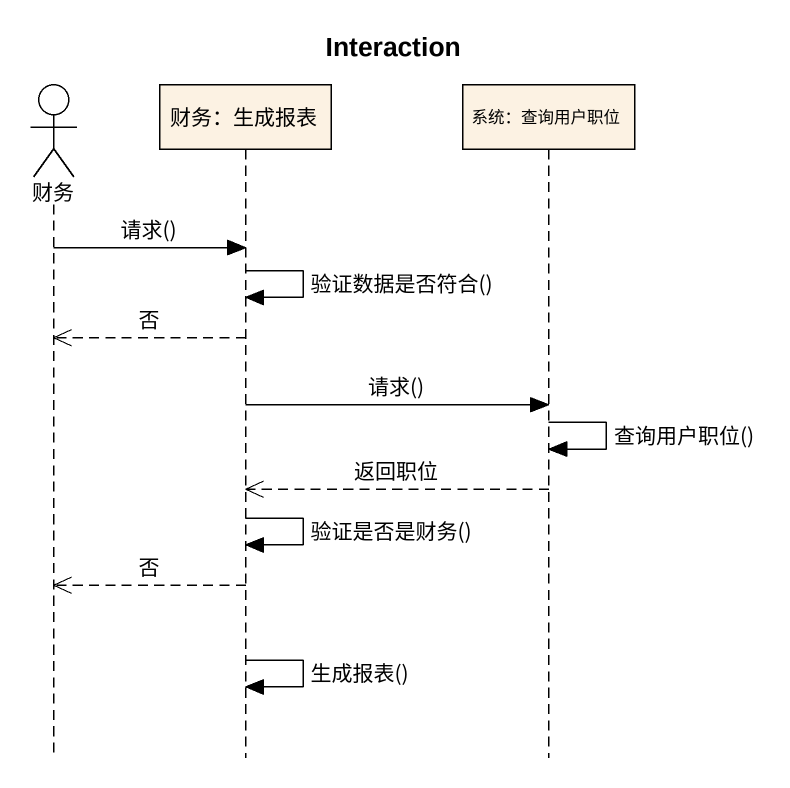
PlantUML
@startuml
title Interaction
hide footbox
actor 财务
participant "财务：生成报表" as 财务_生成报表
participant "系统：查询用户职位" as 系统_查询用户职位

财务 -> 财务_生成报表 : 请求()
财务_生成报表 -> 财务_生成报表 : 验证数据是否符合()
财务_生成报表 -->> 财务 : 否
财务_生成报表 -> 系统_查询用户职位 : 请求()
系统_查询用户职位 -> 系统_查询用户职位 : 查询用户职位()
系统_查询用户职位 -->> 财务_生成报表 : 返回职位
财务_生成报表 -> 财务_生成报表 : 验证是否是财务()
财务_生成报表 -->> 财务 : 否
财务_生成报表 -> 财务_生成报表 : 生成报表()
@enduml
